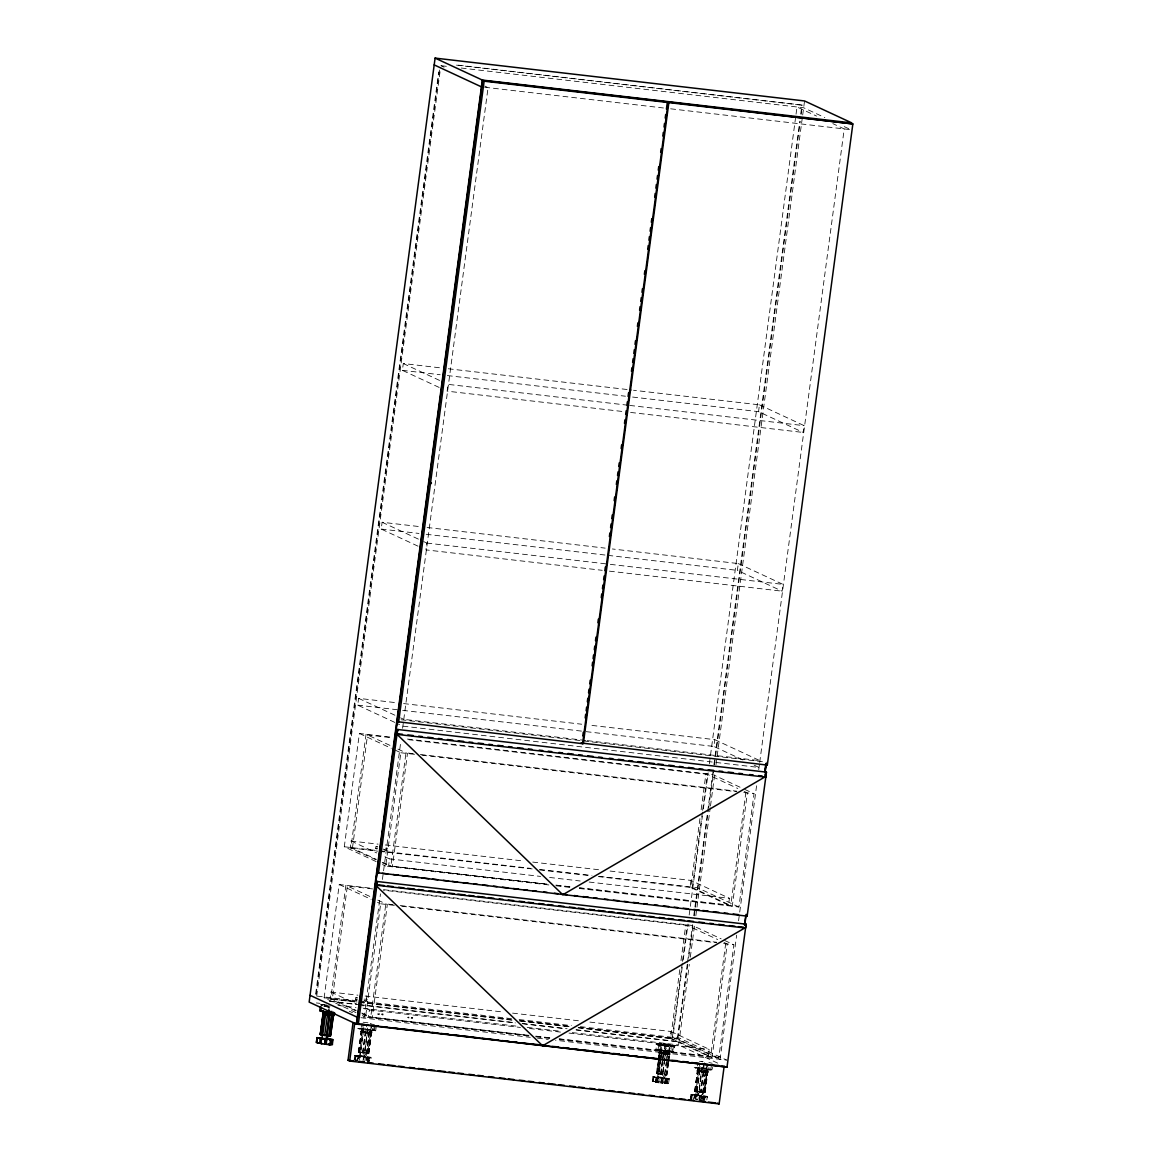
<?xml version="1.0" encoding="UTF-8"?>
<svg xmlns="http://www.w3.org/2000/svg" width="1162" height="1162" viewBox="0 0 1162 1162"><rect width="100%" height="100%" fill="white"/><g stroke="black" fill="none" stroke-linecap="round" stroke-linejoin="round"><path stroke-width="0.75" stroke-dasharray="5 3.75" d="M674.352 1046.483L672.377 1045.466M360.162 1052.511L360.002 1056.229L363.953 1056.897L365.783 1056.694L367.134 1053.324L360.235 1052.38L367.134 1053.324M408.966 1017.854C405.247 1017.592 410.535 1016.329 408.399 1017.839M315.643 994.091L438.67 72.029M316.137 994.323L439.89 66.859M316.703 996.066L440.601 67.469M394.804 722.401L357.722 705.145L358.622 698.347L396.402 702.734M417.971 546.155L381.209 529.059L382.124 522.261L419.889 526.647M439.149 387.44L402.386 370.344L403.301 363.546L441.066 367.933M355.993 1012.625L324.125 997.809L339.246 884.529L371.07 888.218M376.154 861.594L344.286 846.764L359.392 733.483L393.017 737.391M355.659 1010.766L330.037 998.855L330.938 992.057L357.911 995.18M375.82 859.735L350.183 847.81L351.084 841.012L378.071 844.149M328.846 1009.836L329.209 1007.12L325.099 1005.333M352.42 848.231L367.541 734.95L392.712 737.87M357.01 1000.061C354.512 1000.424 355.383 996.415 357.591 997.606M377.156 849.015C374.658 849.378 375.544 845.37 377.737 846.575M354.149 1060.078L354.773 1055.387L362.007 1055.75L371.157 1057.391L370.402 1062.358M354.802 1060.325L355.528 1055.706L358.39 1056.055L357.823 1059.308M355.252 1060.485L356.066 1055.677M376.415 1025.392L375.689 1030.81L371.085 1030.781L358.942 1028.893L361.019 1029.14L361.745 1023.707M357.184 1060.586L358.39 1056.055M362.878 1027.992L359.595 1052.598L358.419 1052.307L361.702 1027.702M358.419 1052.307L361.978 1027.586M358.738 1052.336L361.527 1029.009L362.544 1028.849L359.276 1052.569L362.878 1053.193L366.626 1025.973M423.665 541.594L426.861 543.075L425.96 549.873L602.236 570.31M358.695 1052.191L359.436 1052.147L362.384 1027.484M358.404 1058.698L358.782 1055.808L360.046 1055.924L361.222 1056.258L360.83 1059.148M375.123 1026.264L374.571 1030.316L362.936 1028.66L362.965 1024.376M363.924 1018.028L380.497 893.854M382.414 879.46L400.905 740.891M402.589 728.298L488.069 87.629L484.815 86.119M363.822 1001.048C367.236 1002.879 368.456 997.853 364.476 998.478M383.968 850.003C387.382 851.833 388.602 846.807 384.622 847.447M358.782 1055.808L359.959 1056.127L360.235 1052.38L360.002 1056.229L361.222 1056.258M359.465 1060.267L360.046 1055.924M367.7 1028.036L364.548 1052.641L367.657 1029.329L365.565 1029.053L362.602 1052.409L360.685 1052.22L363.822 1027.557M360.685 1052.22L363.793 1028.907L362.544 1028.849M528.666 1035.996L365.551 1017.07L380.671 903.789L377.49 902.308M548.827 884.95L385.711 866.039L400.832 752.758L392.858 749.054M360.816 1031.246L370.823 1032.263L360.816 1031.246L365.841 1033.003L371.724 1033.512L372.145 1032.713L361.062 1031.871L363.619 1032.597L364.026 1029.561L365.986 1029.881L362.747 1053.193L368.18 1053.731L370.969 1030.374L371.985 1030.215L370.809 1029.924L367.7 1053.237L368.935 1053.687L367.846 1053.687L371.811 1025.363M528.536 1035.298L368.47 1016.735L369.385 1009.938L362.98 1006.96M546.895 884.05L388.631 865.69L389.531 858.892L383.126 855.915M362.922 1061.879L363.546 1056.534L365.464 1056.636L364.883 1060.964M363.677 1059.308L364.069 1056.418M364.839 1053.469L367.976 1028.82M364.418 1052.641L366.379 1052.961L369.487 1029.648L370.809 1029.924M366.596 1053.614L369.777 1028.341M366.742 1053.658L369.719 1030.316M366.248 1060.557L366.64 1057.667L371.157 1057.391M366.538 1059.991L366.931 1057.1L369.777 1057.449L369.196 1061.792M370.576 1030.549L371.288 1025.131M367.236 1061.647L367.802 1057.304L366.931 1057.1M368.543 1053.484L371.651 1030.186M368.601 1053.629L371.709 1030.331M368.093 1060.572C365.652 1055.59 374.832 1058.872 368.47 1057.681M368.935 1053.687L372.16 1028.922M367.918 1062.388L368.528 1057.565M368.325 1061.589L368.906 1057.246L369.777 1057.449M375.689 1030.81L372.494 1030.084L373.031 1026.017M369.066 1060.993L369.458 1058.088L366.64 1057.667M373.612 1030.578L374.338 1025.16M378.013 1013.482L377.911 1014.237L379.524 1013.685M381.702 1014.702C384.375 1012.886 380.453 1015.472 383.126 1014.876M411.174 1018.101C414.195 1016.387 410.012 1019.03 412.655 1018.275M656.152 1044.188C660.612 1041.631 669.254 1044.885 674.933 1045.829L674.643 1046.889L669.995 1046.686L656.152 1044.188L675.064 1046.759M656.675 1044.275L659.856 1045.001L659.144 1050.419L655.949 1049.693L656.675 1044.275L663.633 1043.796L666 1044.827M655.891 1077.537L655.746 1082.04L652.274 1081.372L652.899 1076.68L660.161 1077.043L669.283 1078.685L668.44 1083.783L664.17 1083.289L664.751 1078.946L669.283 1078.685M657.634 1044.638L657.271 1043.723L657.634 1044.638L658.563 1043.883L657.271 1043.723M652.928 1081.619L653.509 1077.276L656.327 1077.697M673.437 1046.192L671.345 1045.96L670.634 1051.378L672.711 1051.61L673.437 1046.192L665.797 1044.841C668.92 1053.426 656.777 1052.06 661.309 1044.318L665.419 1046.12L664.693 1051.537L657.053 1050.172L657.779 1044.754L659.856 1045.001M652.274 1081.372L653.102 1081.328L653.669 1077L656.53 1077.348L655.847 1082.345L653.364 1081.778L653.509 1077.276M653.102 1081.328L655.949 1081.691L653.64 1081.314L654.221 1076.971M658.041 1049.94L658.767 1044.522M656.53 1077.348L655.746 1082.04M659.304 1062.053L657.721 1073.877L656.501 1073.427L658.52 1058.233M658.752 1056.534L659.609 1050.128L660.684 1050.128L657.576 1073.441L656.501 1073.427M656.545 1073.601L658.128 1061.777M658.346 1060.078L659.827 1048.995M656.835 1073.485L658.404 1061.661M658.636 1059.976L660.118 1048.879M657.576 1073.441L658.825 1061.56M659.057 1059.875L660.524 1048.778M656.356 1081.444L656.937 1077.116L659.362 1077.552L658.796 1081.88L653.64 1081.314M665.26 1074.603L664.867 1078.307L658.665 1077.653C653.088 1068.604 677.707 1077.566 657.387 1073.848L658.97 1062.024M659.203 1060.34L660.829 1050.579L659.609 1050.128M659.522 1060.369L661.817 1044.551L666.305 1045.059L664.824 1057.042M657.053 1082.563L657.765 1078.031L658.97 1078.249L658.389 1082.577L657.053 1082.563L661.018 1083.144L661.686 1077.828L663.618 1077.929C664.228 1084.073 659.319 1083.333 662.224 1077.726M657.532 1081.764L658.2 1077.232M662.325 1061.879L660.742 1073.703L658.694 1073.47L661.977 1048.865M658.839 1073.514L660.408 1061.69M660.641 1059.991L661.948 1050.201L660.684 1050.128M660.495 1050.55L673.452 1052.22L674.541 1046.671L664.911 1045.887L660.858 1074.472L659.028 1074.153L661.062 1058.945M661.294 1057.26L662.151 1050.84M660.742 1073.703L662.18 1061.836M662.398 1060.136L663.705 1050.346L665.797 1050.622L664.49 1060.412M662.543 1060.18L663.851 1050.39L661.948 1050.201M661.018 1083.144L661.265 1078.583L663.008 1078.99L661.265 1078.583M667.409 1062.693L666.16 1074.559L662.558 1073.935L664.591 1058.742M662.558 1073.935L664.272 1062.112M666.523 1045.451L668.557 1046.454M667.874 1063.186L666.305 1075.01L662.805 1074.705L666.087 1050.099M666.073 1083.187L668.571 1083.536L669.152 1079.193L666.654 1078.859L666.015 1083.652L664.577 1083.58L662.093 1083.1L662.674 1078.757M662.427 1083.318L663.618 1077.929M664.519 1074.254L666.218 1062.417M666.32 1060.746L667.932 1049.635M664.853 1074.937L667.99 1050.288M670.837 1031.478L709.285 1049.359L708.37 1056.156L669.937 1038.276L670.837 1031.478L589.904 1022.095M690.983 880.433L690.083 887.231L728.53 905.111L729.431 898.313L690.983 880.433L610.065 871.05M667.337 1083.086L664.49 1082.737L665.071 1078.394L667.918 1078.743L667.337 1083.086L668.586 1083.521M668.673 1051.828L669.399 1046.41M667.627 1061.008L669.268 1051.247L665.797 1050.622M679.799 969.674L670.677 1038L712.103 1057.26L727.223 943.994L724.042 942.513M680.99 960.683L685.798 924.72L717.666 939.535M699.945 818.629L690.838 886.955L732.263 906.229L747.369 792.949L744.188 791.467M701.151 809.638L705.944 773.689L737.812 788.504M666.305 1075.01L667.729 1062.722M667.772 1061.443L669.443 1049.94M665.129 1083.333L665.71 1079.004L667.554 1079.367L666.988 1083.71M668.106 1061.502L669.908 1046.628M665.361 1082.926L665.942 1078.597L665.071 1078.394M665.971 1074.966L666.727 1074.923L669.791 1051.465L668.934 1051.218M665.826 1074.516L667.046 1074.966L668.586 1062.983M668.862 1061.458L670.285 1050.201M682.254 963.182L672.173 1038.697L578.661 1027.847M682.486 961.381L687.279 925.417L383.358 890.165M702.4 812.136L692.32 887.652L598.357 876.598M702.647 810.335L707.44 774.371L408.908 739.744M664.49 1082.737L666.465 1082.882L667.046 1078.539M658.941 1052.525C668.31 1054.573 677.722 1054.312 659.914 1052.336C655.281 1055.154 681.063 1055.59 665.114 1052.859M682.225 967.191L672.856 1037.376L720.091 1059.337L736.65 935.163M683.183 960.001L687.991 924.008M689.182 915.002L702.385 816.029M703.359 808.825L708.152 772.832M709.357 763.841L795.796 115.982M796.043 114.181L797.001 106.977L816.537 116.069M673.815 1052.089L671.738 1051.857L672.449 1046.439L671.345 1045.96M742.91 759.963L713.875 746.454L714.775 739.657L588.873 725.059M738.277 563.57L783.014 584.384L782.113 591.182L737.376 570.368L738.277 563.57L612.359 548.972M759.454 404.855L804.191 425.67L803.291 432.467L758.554 411.653L759.454 404.855L633.537 390.258M687.294 964.184L676.981 1041.472L576.105 1029.779M687.541 962.383L692.567 924.647M693.772 915.656L707.44 813.211M707.687 811.41L712.96 771.858M713.918 764.669L799.776 121.211M800.734 114.021L801.94 105.03L456.07 64.912M687.788 964.416L677.475 1041.704L574.812 1029.793M688.746 957.227L693.307 923.078M694.266 915.888L708.413 809.841M708.66 808.04L713.453 772.091M714.412 764.901L715.371 757.711M715.618 755.925L800.269 121.444M801.228 114.254L801.94 105.03M717.68 1063.128L678.608 1044.943L689.356 964.373M690.315 957.168L694.876 922.977M695.835 915.772L710.243 807.793M710.49 806.007L714.804 773.601M716.01 764.611L802.448 116.752M802.695 114.951L804.554 100.949M690.388 1099.107L691.012 1094.401L693.191 1094.299L707.397 1096.405L706.932 1099.63M691.041 1099.339L691.782 1094.72L694.644 1095.069L694.15 1098.627M691.477 1099.499C688.165 1092.367 698.26 1096.187 692.058 1095.17M691.753 1099.034L692.334 1094.691M703.736 1063.913L702.807 1069.258L695.167 1067.907L697.258 1068.139L697.796 1064.072M693.423 1099.601L694.644 1095.069M699.117 1067.006L695.835 1091.612L694.658 1091.321L697.941 1066.716M694.658 1091.321L698.231 1066.6M694.992 1091.35L697.723 1067.849L698.798 1067.863L695.501 1091.568L701.064 1092.469L704.201 1067.82M694.949 1091.205L695.689 1091.162L698.638 1066.513M694.673 1097.727L695.05 1094.836L697.476 1095.272L696.909 1099.615L695.747 1099.296L696.314 1094.953L697.476 1095.272M711.362 1065.278L710.824 1069.345L699.204 1067.689L699.756 1063.622M695.486 1098.642L695.878 1095.751L697.084 1095.969L696.706 1098.86M704.419 1062.78L700.671 1091.67L703.911 1068.343L701.819 1068.081L698.856 1091.423L696.808 1091.191L700.09 1066.585M696.953 1091.234L700.061 1067.922L698.798 1067.863M697.142 1091.873L700.265 1068.575L702.08 1068.895M701.819 1068.081L698.972 1092.193L703.025 1063.622M698.987 1099.194C698.144 1095.214 702.792 1095.781 700.41 1099.368M699.132 1100.879L699.8 1095.563L701.732 1095.65L701.151 1099.993M699.756 1099.775L700.337 1095.446M700.628 1100.094L701.732 1095.65M700.671 1091.67L702.632 1091.975L705.741 1068.677L707.382 1068.967L703.94 1092.251L705.16 1092.701L704.085 1092.687L708.021 1064.348M707.048 1068.938L708.283 1069.389L707.193 1069.374L704.419 1092.745L702.966 1092.658L706.046 1067.37M702.966 1092.658L705.93 1069.316M702.473 1099.572L702.865 1096.681L707.397 1096.405M702.792 1099.005L703.184 1096.115L705.16 1096.274L706.031 1096.463L705.654 1099.354M712.291 1067.108C713.729 1072.352 702.966 1070.449 707.324 1065.481M703.446 1099.615L703.823 1096.725L705.668 1097.102L705.29 1099.993M703.475 1100.661L704.056 1096.318L703.184 1096.115M704.782 1092.498L707.905 1069.2M704.84 1092.643L707.948 1069.331M704.317 1099.586L704.768 1096.579L704.128 1101.387M705.16 1092.701L708.399 1067.922M704.579 1100.603L705.16 1096.274M708.283 1072.453C706.932 1070.1 698.798 1069.418 696.953 1070.986C698.377 1071.814 718.363 1074.138 703.126 1071.306M711.928 1069.824L708.747 1069.098L709.285 1065.031M725.727 943.297L710.621 1056.578L559.547 1039.046M745.888 792.252L730.767 905.532L579.707 888.015M706.816 1099.92L707.266 1096.928L704.709 1096.696M559.242 1039.54L718.755 1058.045L733.876 944.764L722.72 939.579M579.402 888.494L738.916 906.999L754.022 793.719L742.867 788.533M738.567 920.769L756.578 785.802M758.742 769.607L759.469 764.204M759.701 762.403L844.222 128.938L832.834 123.637M666.654 1078.859L669.152 1079.193M674.933 1045.829L665.318 1045.408L656.24 1043.476M363.953 1056.897L366.074 1053.44M703.373 1092.338L701.311 1095.563L696.779 1095.374C691.913 1088.62 708.951 1091.045 701.311 1095.563L696.779 1095.374L699.742 1092.178L703.46 1092.411M655.949 1049.693L660.582 1049.736M375.66 848.507L377.49 848.463M387.266 848.173L385.435 848.216M355.514 999.552L357.33 999.494M367.105 999.204L364.069 999.16M365.464 1056.636L363.546 1056.534M360.656 1031.841L372.145 1032.713M658.796 1053.135L670.271 1054.007M696.895 1070.856L708.384 1071.727M668.426 1045.175L670.764 1044.827M379.422 1014.441L377.999 1014.281M383.228 1014.121L381.732 1013.932M364.026 1029.561L361.847 1029.038M367.657 1029.329L369.487 1029.648M365.551 1032.205L362.079 1031.58L365.928 1032.292M367.25 1032.364L371.637 1033.41L363.619 1032.597M366.379 1052.961L367.7 1053.237M663.662 1053.484L659.29 1052.438L660.829 1053.121M665.39 1053.658C679.204 1056.287 650.284 1052.612 663.313 1053.382M700.265 1068.575L698.101 1068.052M703.911 1068.343L705.741 1068.677M701.775 1071.204C688.006 1068.561 717.056 1072.294 703.867 1071.48C682.69 1069.084 719.888 1074.85 703.504 1071.379M702.632 1091.975L703.94 1092.251M658.563 1043.883L656.879 1044.478L658.694 1044.638M359.741 1055.997L365.783 1056.694M657.765 1078.031L656.428 1078.002L658.97 1078.249M655.847 1082.345L658.389 1082.577M695.878 1095.751L694.542 1095.737L697.084 1095.969M321.409 1005.043L327.423 1004.796L321.496 1004.317M368.499 1058.045L369.458 1058.088M358.201 1060.151L355.485 1060.005L357.809 1060.398M667.554 1079.367L664.751 1078.946M705.668 1097.102L702.865 1096.681M359.102 1052.089L360.54 1052.176M660.045 1052.394L663.4 1052.67M657.242 1073.383L658.694 1073.47M695.355 1091.118L696.808 1091.191M362.428 1028.443L357.823 1028.414L361.019 1029.14M665.942 1078.597L667.918 1078.743M704.056 1096.318L706.031 1096.463M321.453 1005.493L320.77 1004.767L322.368 1004.883M659.362 1077.552L656.937 1077.116M658.665 1077.653L664.867 1078.307M695.747 1099.296L697.65 1099.47M669.791 1051.465L669.414 1051.712M363.793 1028.907L365.565 1029.053M700.061 1067.922L701.964 1068.125M702.821 1092.614L701.064 1092.469M699.422 1061.269L701.746 1061.516M325.607 1005.551L330.095 1006.06M672.449 1046.439L674.541 1046.671M657.053 1050.172L659.144 1050.419M372.494 1030.084L374.571 1030.316M708.747 1069.098L710.824 1069.345M706.786 1069.548L702.807 1069.258M456.521 65.145L802.434 105.263M441.4 65.74L446.804 66.365M461.227 68.035L803.654 107.746L824.817 117.594M484.743 87.252L663.444 107.979M670.648 108.807L850.874 129.708L841.099 125.162M448.271 368.761L631.736 390.04M402.386 370.344L440.166 374.73M447.355 375.558L625.432 396.213M632.636 397.055L758.554 411.653M627.916 405.218L448.038 384.361L447.138 391.158L623.413 411.595M629.717 405.422L804.191 425.67M630.603 412.437L803.291 432.467M427.093 527.475L605.17 548.13M381.209 529.059L418.988 533.445M426.178 534.273L606.056 555.145M607.857 555.349L737.376 570.368M426.861 543.075L608.539 564.151M610.34 564.354L783.014 584.384M609.425 571.152L782.113 591.182M403.592 703.576L581.668 724.216M357.722 705.145L400.89 710.156M402.691 710.36L584.37 731.435M586.156 731.653L713.875 746.454M585.459 740.426L403.78 719.351L400.556 717.855M587.26 740.63L759.933 760.66L714.775 739.657M401.079 719.757L766.223 762.141M407.412 739.061L712.596 774.458L741.283 787.792M413.178 753.659L405.988 752.831L390.868 866.111L547.331 884.253M420.368 754.501L736.897 791.206M400.832 752.758L414.674 754.356M421.864 755.198L736.592 791.7M743.782 792.528L754.022 793.719M385.261 844.977L523.742 861.042M532.733 862.088L601.074 870.004M344.286 846.764L377.911 850.671M379.713 850.874L530.773 868.392M539.764 869.437L591.923 875.494M599.113 876.322L697.49 887.739L738.916 906.999M350.183 847.81L377.606 851.15M379.408 851.354L533.619 869.089M539.458 869.931L591.167 875.77M389.531 858.892L540.606 876.424M549.597 877.455L580.172 880.999M589.163 882.045L729.431 898.313M555.886 885.095L570.266 886.766M579.257 887.797L728.53 905.111M556.322 885.299L570.716 886.969M556.017 885.793L570.397 887.448M383.663 889.685L692.45 925.489L721.123 938.838M372.566 888.915L347.38 885.996L332.274 999.276L357.446 1002.196M393.032 904.704L385.828 903.876L370.722 1017.157L528.971 1035.502M400.222 905.547L716.736 942.251M380.671 903.789L394.514 905.401M401.703 906.229L716.431 942.731M723.621 943.573L733.876 944.764M365.1 996.023L501.781 1011.87M512.573 1013.119L580.913 1021.049M317.255 996.139L356.908 1000.729M358.709 1000.947L511.905 1018.711M519.109 1019.553L571.37 1025.61M580.39 1026.656L679.509 1038.145L726.729 1060.107L555.523 1040.251M324.125 997.809L357.751 1001.702M359.552 1001.92L510.626 1019.437M519.617 1020.483L569.976 1026.322M578.966 1027.368L677.33 1038.77L718.755 1058.045M330.037 998.855L357.01 1001.978M358.811 1002.196L513.473 1020.134M520.663 1020.962L571.021 1026.801M578.211 1027.644L669.937 1038.276M359.247 1002.399L512.108 1020.134M519.312 1020.962L571.457 1027.019M329.325 1001.15L358.143 1004.491M359.944 1004.709L514.868 1022.676M522.072 1023.504L567.1 1028.733M329.819 1001.383L356.85 1004.52M358.651 1004.723L515.362 1022.909M522.566 1023.737L565.792 1028.748M316.354 1002.937L319.957 1003.343M337.982 1005.435L356.008 1007.527M363.212 1008.369L518.208 1026.336M527.214 1027.382L561.449 1031.362M572.27 1032.611L678.608 1044.943M369.385 1009.938L520.445 1027.455M529.436 1028.501L561.812 1032.248M569.002 1033.091L709.285 1049.359M535.726 1036.126L550.12 1037.797M559.111 1038.843L708.37 1056.156M536.176 1036.344L550.556 1038.015M535.856 1036.824L550.251 1038.494M360.888 1017.68L530.293 1037.332M537.498 1038.16L548.319 1039.424M363.154 1022.24L367.933 1022.792M665.201 1078.888L652.899 1076.68M660.684 1082.926L662.093 1083.1M703.315 1096.608L691.012 1094.401M367.105 1057.609L354.773 1055.387M666.058 1051.436L663.967 1051.174L664.693 1051.537M365.856 1029.895L367.802 1030.113M660.597 1073.659L662.689 1073.935M660.858 1074.472L662.95 1074.748M698.711 1091.379L700.802 1091.655M364.548 1052.641L362.602 1052.409M665.419 1046.12L657.779 1044.754M665.071 1050.259L672.711 1051.61M326.914 1006.786L329.209 1007.12M323.82 1006.277L329.006 1007.134M665.013 1053.571L670.169 1054.733M702.153 1071.291L697.055 1070.26M661.686 1077.828L663.081 1078.045M661.643 1082.054L657.634 1081.561L658.796 1081.88M699.8 1095.563L701.194 1095.766M366.858 1032.277L372.043 1033.439M320.77 1004.767L322.557 1005.028M327.553 1006.161L324.43 1005.682L326.58 1006.786M653.669 1077L655.993 1077.377M691.782 1094.72L694.106 1095.098M355.528 1055.706L357.852 1056.084M383.024 849.102L387.004 850.061M374.425 1024.623L370.271 1023.882L374.527 1023.911M663.037 1082.258L666.465 1082.882M359.654 1056.752L360.859 1056.97L358.317 1056.723L359.537 1056.941M708.878 1062.547L712.204 1063.259M364.214 1000.366L366.858 1001.092M696.401 1091.525L699.742 1092.178M664.17 1083.289L666.015 1083.652M670.096 1045.96L674.643 1046.889M377.403 847.127L375.907 846.619M357.257 998.173L355.761 997.664M695.05 1094.836L696.212 1095.156M412.757 1017.534L411.29 1017.36M658.2 1073.717L659.144 1074.037M670.634 1051.378L671.738 1051.857M699.204 1067.689L694.063 1067.428L697.258 1068.139M440.848 65.668L444.102 67.178M403.301 363.546L440.049 380.642M382.124 522.261L422.067 540.838M754.196 765.206L759.033 767.457L402.88 726.148L396.416 723.156M358.622 698.347L398.944 717.099M389.953 745.379L366.045 734.253L350.939 847.534L376.43 859.401M397.912 749.083L407.47 753.528L392.364 866.808L382.806 862.364M359.392 733.483L391.26 748.313M351.084 841.012L376.72 852.937M382.225 862.712L388.631 865.69M382.53 864.557L385.711 866.039M369.792 896.41L345.898 885.299L330.778 998.579L356.269 1010.432M377.766 900.114L387.324 904.559L372.203 1017.839L357.867 1011.172M339.246 884.529L371.114 899.344M330.938 992.057L356.56 1003.968M362.065 1013.758L368.47 1016.735M362.37 1015.588L365.551 1017.07M349.268 1011.216L352.522 1012.727M660.641 1044.682L662.79 1045.771M364.563 1057.478L363.503 1057.536M661.919 1073.949L664.78 1078.22M696.866 1091.379L698.623 1095.17M673.277 1045.698L673.466 1046.454M363.779 1052.656L364.214 1056.418M664.809 1044.028L663.066 1044.623L663.168 1043.781L664.78 1044.783L663.066 1044.623L664.809 1044.028M702.923 1061.748L701.282 1061.502L702.923 1061.748M357.765 1056.258L355.383 1055.997L357.765 1056.258"/><path stroke-width="1.5" d="M375.747 883.381L376.953 873.258L356.792 1023.722L727.005 1067.181L745.641 927.479L542.639 1045.8L376.72 886.228M745.713 926.695L746.193 924.095L745.655 927.479M745.713 916.324L744.421 924.821M765.932 776.739L765.09 776.1M375.762 883.396L376.996 883.933L377.447 881.333L358.288 1024.419M397.52 719.714L395.908 732.016L397.186 732.685L397.724 729.387L397.099 734.384L765.787 777.16M375.486 883.657L376.938 885.284L745.655 928.046M395.646 732.525L397.084 733.672L402.488 734.297M765.802 776.434L562.8 894.755L397.07 734.399M435.096 58.1L482.332 80.062L851.79 122.911L804.554 100.949L435.096 58.1L309.15 1002.094L356.371 1024.056L725.829 1066.905M321.395 1007.12L320.857 1011.187L322.934 1011.419L319.753 1010.708L320.291 1006.641M320.973 1043.374L322.194 1043.578L317.168 1042.779L317.313 1038.291L316.079 1042.387L316.892 1042.343M324.3 1011.55L327.887 1012.16L324.648 1035.473L321.191 1034.863L324.619 1011.579L321.511 1034.892L320.291 1034.441L323.399 1011.129M320.334 1034.601L323.457 1011.289M320.291 1034.441L323.777 1011.332M319.637 1043.345L320.218 1039.017L322.76 1039.249L320.218 1039.017M321.947 1027.629L322.397 1024.259M323.065 1019.19L323.515 1015.806M321.554 1039.031L320.857 1043.563L324.808 1044.159L325.055 1039.583L324.808 1044.159M322.702 1035.168L325.941 1011.855M320.857 1011.187L328.483 1012.538L328.846 1009.836M329.703 1012.407L326.74 1035.749L329.877 1011.1M329.819 1044.667L327.96 1044.289L330.778 1044.711L331.359 1040.382L330.4 1040.324L329.819 1044.667L326.231 1044.333L326.464 1039.758L325.055 1039.583M326.231 1044.333L326.464 1039.758M333.058 1012.247L330.095 1036.025L328.657 1035.938L331.795 1011.289M330.095 1036.025L333.203 1012.712M329.761 1035.967L330.516 1035.923L333.581 1012.48M330.516 1035.923L333.901 1012.509M724.173 1066.135L719.133 1103.9L349.675 1061.051L348.019 1060.281L353.059 1022.516M349.675 1061.051L354.715 1023.286L358.317 1023.707M356.371 1024.056L482.332 80.062M396.082 729.3L376.938 872.691L747.151 916.15L766.455 772.149L397.665 729.489M396.503 726.076L482.651 80.483L666.639 101.82L668.121 102.517L582.583 743.68L397.099 721.646M378.434 873.374L397.084 733.672M398.595 722.343L484.133 81.18L482.651 80.483M431.291 483.566L431.392 482.826M582.787 735.895L583.266 732.292M585.183 717.927L585.663 714.339M586.142 710.737L586.621 707.15M587.333 701.761L587.812 698.173M588.538 692.784L589.018 689.197M589.73 683.808L590.209 680.206M592.126 665.841L592.605 662.253M593.085 658.665L593.564 655.063M594.29 649.674L594.77 646.087M595.481 640.698L595.961 637.11M597.878 622.745L598.357 619.143M601.233 597.602L601.713 594M602.439 588.611L602.918 585.023M603.63 579.635L604.109 576.047M604.836 570.658L605.315 567.071M609.382 536.539L609.861 532.937M610.587 527.548L611.067 523.96M611.778 518.572L612.258 514.984M614.175 500.619L614.654 497.016M616.339 484.452L616.819 480.865M617.53 475.476L618.01 471.874M618.736 466.485L619.215 462.897M621.133 448.532L621.612 444.944M624.473 423.389L624.953 419.802M625.679 414.413L626.158 410.811M626.87 405.422L627.349 401.834M628.076 396.445L628.555 392.858M631.431 371.303L631.91 367.715M632.622 362.326L633.101 358.738M633.827 353.35L634.307 349.747M635.018 344.359L635.498 340.771M637.415 326.406L637.894 322.818M639.579 310.239L640.059 306.652M640.77 301.263L641.25 297.675M641.976 292.287L642.455 288.684M644.373 274.319L644.852 270.731M647.728 249.176L648.207 245.589M648.919 240.2L649.398 236.612M650.124 231.223L650.604 227.621M651.316 222.232L651.795 218.645M654.671 197.09L655.15 193.502M655.876 188.113L656.356 184.526M657.067 179.137L657.547 175.549M658.273 170.16L658.752 166.558M660.67 152.193L661.149 148.605M662.819 136.027L663.299 132.439M664.025 127.05L664.504 123.462M665.216 118.074L665.695 114.486M666.422 109.097L667.38 101.907L852.85 123.942L767.312 765.104L581.828 743.07M583.324 743.767L668.862 102.605L667.38 101.907M764.785 772.178L765.845 764.146M764.857 772.861L765.99 764.306M744.74 925.141L746.178 914.349M765.148 772.178L766.354 763.173M766.455 772.149L765.903 775.446L764.625 774.851M329.877 1044.202L332.448 1044.391L331.141 1044.086M332.884 1040.31L332.303 1044.653L330.778 1044.711M327.989 1035.72L322.077 1034.805L322.455 1038.654L325.868 1039.191L327.989 1035.72L328.977 1035.734M323.007 1013.351L334.06 1015.007L331.678 1014.31M322.92 1014.077L333.959 1015.733L333.174 1015.515M319.753 1010.708L321.046 1010.548M325.868 1039.191L327.713 1038.988L327.553 1036.489M327.887 1012.16L329.848 1012.451M320.625 1034.485L321.046 1034.398M324.213 1038.77L327.713 1038.988M334.859 1013.206L328.483 1012.538M322.266 1037.898L316.703 1037.681L333.087 1039.685L325.36 1038.262M320.741 1038.116L322.005 1038.232M326.595 1035.705L328.657 1035.938M317.168 1042.779L319.114 1042.88M484.133 81.18L668.121 102.517M668.862 102.605L852.85 123.942M407.862 734.921L413.28 735.546M418.654 736.171L422.271 736.592M427.66 737.216L433.063 737.841M438.452 738.466L442.054 738.887M447.443 739.511L452.846 740.136M458.235 740.76L463.638 741.385M469.027 742.01L472.629 742.431M478.018 743.055L483.421 743.68M488.81 744.305L492.412 744.726M497.801 745.35L503.204 745.975M508.593 746.6L512.195 747.021M517.584 747.645L522.987 748.27M528.376 748.894L531.978 749.316M539.168 750.144L542.77 750.565M548.159 751.189L551.776 751.611M558.951 752.439L562.568 752.86M567.942 753.484L573.36 754.123M578.734 754.734L582.351 755.155M587.725 755.779L593.143 756.418M598.517 757.028L602.134 757.45M609.309 758.278L612.926 758.699M618.315 759.323L623.718 759.963M629.107 760.573L632.709 760.994M638.098 761.618L643.501 762.257M648.89 762.868L654.293 763.507M657.881 763.913L663.284 764.552M668.673 765.162L674.076 765.802M679.465 766.426L683.067 766.847M688.456 767.457L693.859 768.097M699.248 768.721L702.85 769.142M708.239 769.752L713.642 770.391M719.031 771.016L722.633 771.437M728.022 772.047L733.425 772.686M738.814 773.311L742.431 773.732M749.606 774.56L753.208 774.981M758.597 775.606L762.214 776.027M382.327 873.316L387.701 873.926M393.076 874.55L398.45 875.175M402.037 875.596L409.213 876.424M412.8 876.845L418.175 877.47M421.762 877.876L428.938 878.719M432.511 879.126L437.9 879.75M443.274 880.375L448.648 880.999M452.236 881.421L457.61 882.045M462.984 882.67L468.373 883.294M473.747 883.919L477.335 884.326M482.709 884.95L488.084 885.575M493.472 886.199L497.045 886.621M502.434 887.245L507.809 887.87M513.183 888.494L518.557 889.104M523.946 889.729L527.519 890.15M532.908 890.775L536.495 891.196M543.642 892.024L547.215 892.431M554.376 893.258L557.949 893.68M563.309 894.304L566.882 894.711M574.043 895.539L577.616 895.96M582.975 896.585L588.35 897.209M593.709 897.834L597.283 898.241M604.443 899.068L608.016 899.49M613.376 900.114L618.736 900.724M624.096 901.349L627.683 901.77M633.043 902.395L638.403 903.005M643.763 903.629L647.336 904.051M654.496 904.878L658.07 905.285M663.429 905.91L668.789 906.534M674.149 907.159L677.736 907.566M683.096 908.19L688.456 908.815M693.816 909.439L699.19 910.064M702.763 910.471L708.123 911.095M713.483 911.72L718.842 912.344M724.216 912.969L727.79 913.376M733.149 914L738.509 914.625M377.505 881.537L746.12 924.182M378.725 884.921L384.128 885.546M387.716 885.952L393.119 886.591M398.508 887.216L403.911 887.841M407.499 888.247L414.703 889.09M418.291 889.511L423.694 890.136M429.083 890.76L434.486 891.385M438.074 891.806L445.278 892.634M448.866 893.055L454.269 893.68M457.857 894.101L465.061 894.929M468.649 895.35L474.067 895.975M477.64 896.396L484.859 897.224M488.432 897.645L493.85 898.27M499.224 898.894L502.841 899.315M508.23 899.94L513.633 900.565M519.022 901.189L524.425 901.814M528.013 902.235L533.416 902.859M538.805 903.484L544.208 904.109M547.796 904.53L553.199 905.154M558.588 905.779L563.991 906.404M569.38 907.028L574.783 907.653M578.371 908.074L583.774 908.699M589.163 909.323L594.566 909.948M598.154 910.369L605.358 911.211M608.946 911.618L614.349 912.243M617.937 912.664L625.141 913.506M628.729 913.913L634.132 914.538M639.521 915.162L644.925 915.801M648.512 916.208L653.93 916.833M659.304 917.457L664.722 918.096M668.295 918.503L673.713 919.127M679.087 919.752L684.505 920.391M688.093 920.798L693.496 921.422M698.885 922.047L704.288 922.686M709.662 923.296L713.279 923.717M718.668 924.342L724.071 924.981M729.46 925.591L734.863 926.23M738.451 926.637L743.854 927.276M362.166 1024.347L367.541 1024.971M371.128 1025.392L378.304 1026.22M381.891 1026.642L387.266 1027.266M392.64 1027.876L398.029 1028.501M401.602 1028.922L408.777 1029.75M412.365 1030.171L417.797 1030.607M421.327 1031.217L428.604 1031.856M432.075 1032.452L437.624 1032.902M441.052 1033.497L448.43 1034.165M451.8 1034.746L459.237 1035.415M462.563 1035.996L468.257 1036.46M471.525 1037.027L478.686 1037.869M482.274 1038.276L498.411 1040.15M501.999 1040.571L509.159 1041.399M512.747 1041.82L516.916 1042.096M521.694 1042.851L528.855 1043.679M532.428 1044.101L538.543 1044.609M541.376 1045.132L548.522 1045.96M552.095 1046.381L558.37 1046.904M562.829 1047.616L569.177 1048.168M571.762 1048.661L578.923 1049.489M582.496 1049.896L589.003 1050.463M591.429 1050.942L598.59 1051.77M602.163 1052.191L608.83 1052.757M612.882 1053.426L619.636 1054.021M621.83 1054.471L628.657 1055.067M632.549 1055.706L637.909 1056.331M641.497 1056.752L648.643 1057.58M652.216 1057.986L657.576 1058.611M662.936 1059.236L668.31 1059.86M671.883 1060.267L677.315 1060.703M682.602 1061.516L688.122 1061.966M691.55 1062.547L698.943 1063.215M702.269 1063.796L707.948 1064.261M712.989 1065.046L718.77 1065.51M721.936 1066.077L727.005 1067.181M348.019 1060.281L353.422 1060.906M358.826 1061.531L364.243 1062.155M367.846 1062.576L373.249 1063.201M378.652 1063.826L384.07 1064.465M387.672 1064.871L394.877 1065.714M398.479 1066.135L403.882 1066.76M409.3 1067.384L414.703 1068.009M418.305 1068.43L425.51 1069.272M429.127 1069.679L434.53 1070.318M438.132 1070.725L445.337 1071.567M448.939 1071.989L454.357 1072.613M457.959 1073.034L463.362 1073.659M468.765 1074.284L474.169 1074.908M477.785 1075.329L483.189 1075.954M488.592 1076.578L493.995 1077.203M499.413 1077.842L504.816 1078.467M508.419 1078.888L513.822 1079.513M519.225 1080.137L524.643 1080.762M528.245 1081.183L533.648 1081.807M539.052 1082.432L544.455 1083.057M548.072 1083.478L555.276 1084.32M558.878 1084.742L564.282 1085.366M569.7 1085.991L575.103 1086.615M578.705 1087.036L584.108 1087.661M589.512 1088.286L594.929 1088.91M598.532 1089.331L603.935 1089.956M609.338 1090.581L614.742 1091.22M618.358 1091.626L623.762 1092.265M629.165 1092.89L634.568 1093.515M638.185 1093.936L643.588 1094.56M648.992 1095.185L654.395 1095.81M659.798 1096.434L663.415 1096.855M668.818 1097.48L674.221 1098.119M679.625 1098.744L685.043 1099.368M688.645 1099.789L694.048 1100.414M699.451 1101.039L704.855 1101.663M708.471 1102.084L715.676 1102.927M325.389 1039.816L326.812 1039.99M324.474 1043.926L325.897 1044.101M700.541 1101.053L705.102 1101.431M324.648 1035.473L326.74 1035.749M360.278 1061.487L364.331 1062.053M323.428 1013.496L333.654 1014.978L331.243 1014.252M323.326 1014.223L333.509 1015.544M329.5 1040.005L331.359 1040.382M434.196 64.898L481.417 86.859M765.816 764.407L767.312 765.104M581.087 742.983L582.583 743.68M745.655 915.453L747.151 916.15M717.477 1103.13L719.133 1103.9M310.051 995.297L357.271 1017.258"/></g></svg>
